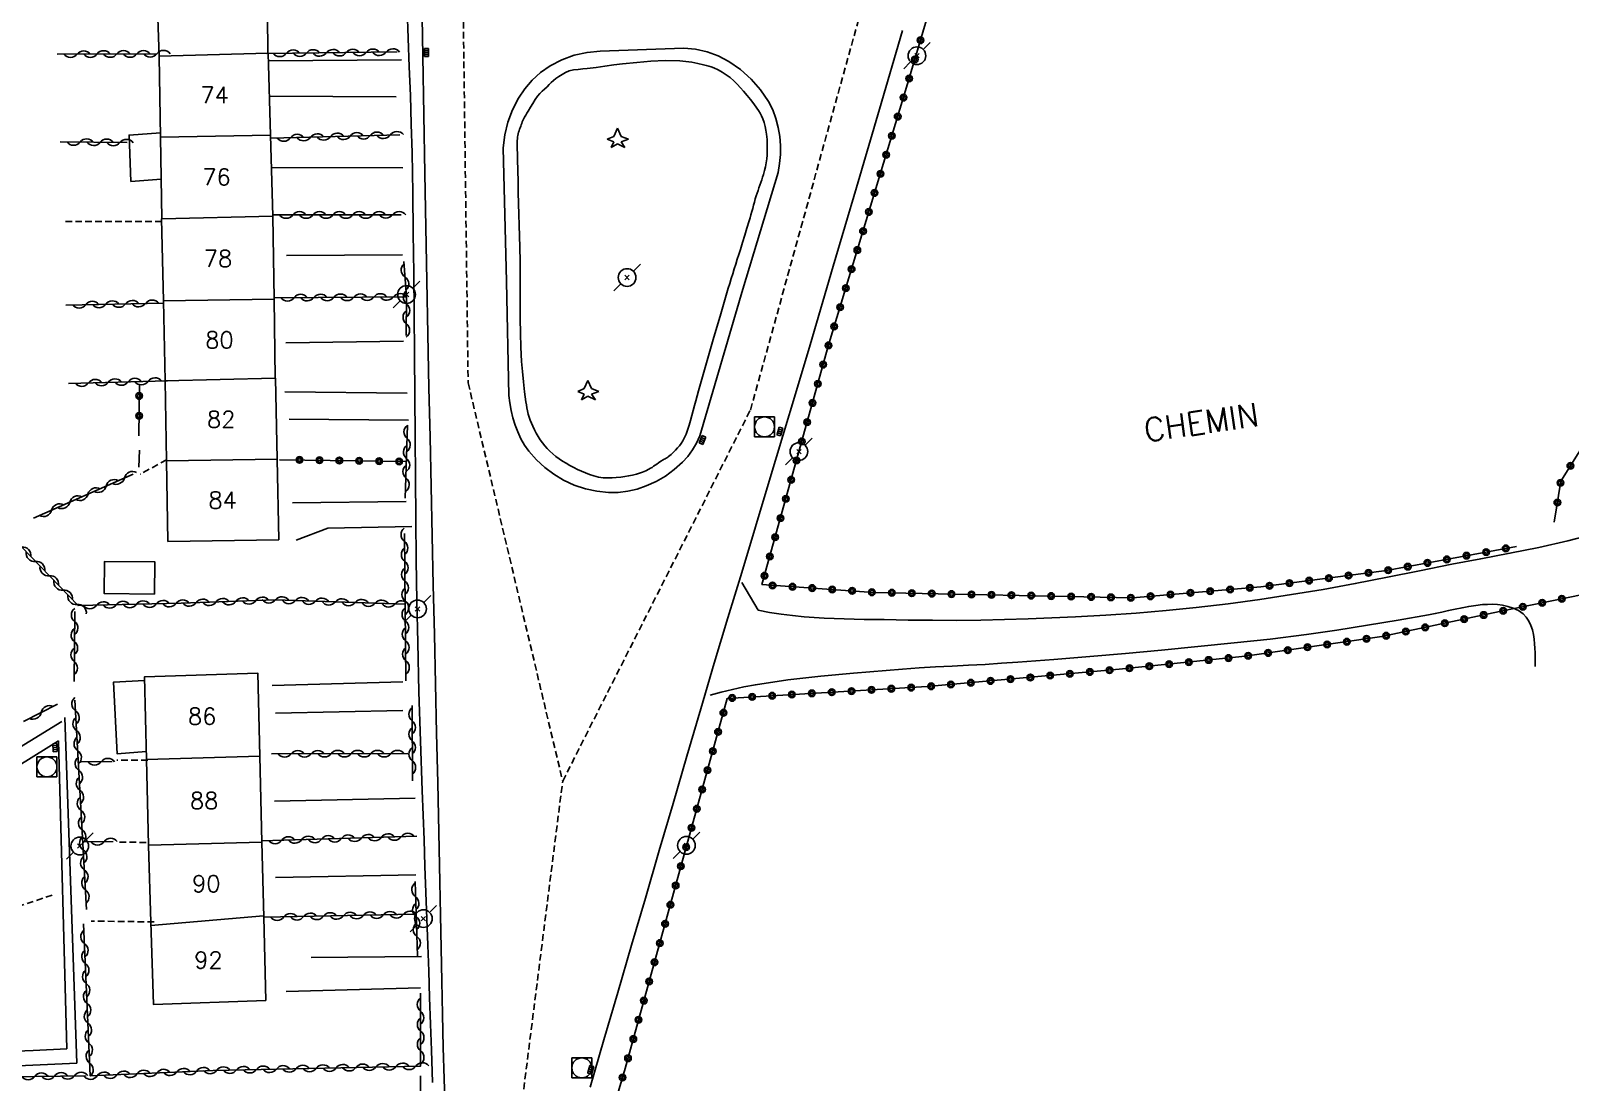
# Model space of a CAD drawing. Header units: millimetres. Extents: x 149000 to 150002, y 151999 to 153000.
# Drawn here: x 149387.1 to 149503.1, y 152288.3 to 152367.5 of the extents above; entities that cross this region are included whole.
import ezdxf
from ezdxf.enums import TextEntityAlignment as Align

# ---------------------------------------------------------------- set-up
doc = ezdxf.new("R2010")
doc.units = ezdxf.units.MM
doc.linetypes.add('DASHED', pattern=[0.75, 0.5, -0.25])
doc.layers.get('0').update_dxf_attribs({"linetype": 'CONTINUOUS'})
for name, color, linetype in [('W0001', 6, 'DASHED'), ('W0008', 7, 'CONTINUOUS'), ('W0014', 7, 'CONTINUOUS'), ('W0017', 7, 'CONTINUOUS'), ('W0071', 7, 'CONTINUOUS'), ('w0101', 7, 'CONTINUOUS'), ('W0104', 1, 'CONTINUOUS'), ('W0112', 1, 'DASHED'), ('w0303', 7, 'CONTINUOUS'), ('W0310', 3, 'CONTINUOUS'), ('w0323', 7, 'CONTINUOUS'), ('W0401', 7, 'CONTINUOUS'), ('W0420', 7, 'CONTINUOUS'), ('W0473', 7, 'CONTINUOUS'), ('W0989', 7, 'CONTINUOUS'), ('W0991', 7, 'CONTINUOUS'), ('W1102', 7, 'CONTINUOUS')]:
    doc.layers.add(name, color=color, linetype=linetype)
doc.styles.get("Standard").update_dxf_attribs({"font": 'romans.shx', "width": 0.85})

# ---------------------------------------------------------------- blocks, each defined once
blk = doc.blocks.new('T401')
for p, q in [((-0.3, 0.3), (0, 0.3)), ((-0.3, -0.25), (-0.3, 0.3)), ((-0.3, 0.15), (0, 0.15)), ((-0.3, 0), (0, 0)), ((0, 0.3), (0, -0.25)), ((-0.3, -0.15), (0, -0.15)), ((-0.3, -0.25), (-0.3, -0.3)), ((-0.3, -0.3), (0, -0.3)), ((0, -0.3), (0, -0.25))]:
    blk.add_line(p, q)
blk = doc.blocks.new('T420')
for p, q in [((0.75, 0.75), (-0.75, 0.75)), ((-0.75, 0.75), (-0.75, -0.75)), ((0.75, 0.75), (0.75, -0.75)), ((0.75, -0.75), (-0.75, -0.75))]:
    blk.add_line(p, q)
blk.add_ellipse((0, 0), major_axis=(-0.53, 0.53), ratio=1, start_param=3.926991, end_param=10.210176)
blk = doc.blocks.new('T303')
for p, q in [((-0.77, 0), (-0.28, 0.21)), ((-0.28, -0.21), (-0.77, 0)), ((-0.28, 0.21), (0, 0.83)), ((0, 0.83), (0.28, 0.21)), ((0.28, 0.21), (0.83, 0)), ((0.83, 0), (0.28, -0.21)), ((-0.49, -0.63), (-0.28, -0.21)), ((0, -0.35), (-0.49, -0.63)), ((0.56, -0.63), (0, -0.35)), ((0.28, -0.21), (0.56, -0.63))]:
    blk.add_line(p, q)
blk = doc.blocks.new('T473')
for p, q in [((-0.166667, 0.166667), (0.166667, -0.166667)), ((-0.166667, -0.166667), (0.166667, 0.166667)), ((0.500001, 0.500001), (1.000002, 1.000002)), ((-1.000002, -1.000002), (-0.500001, -0.500001))]:
    blk.add_line(p, q)
blk.add_ellipse((0, 0), major_axis=(0.471405, 0.471405), ratio=1, start_param=5.4977871438, end_param=11.780972451)
blk = doc.blocks.new('t323o')
at = {"color": 0, "linetype": 'Continuous'}
for radius in [0.25, 0.15]:
    blk.add_circle((0, 0), radius, dxfattribs=at)
blk = doc.blocks.new('t310o')
at = {"color": 0, "linetype": 'Continuous'}
for centre, start, end in [((-0.5, 0.38), 216.8699, 323.1304), ((0.5, -0.37), 36.8699, 143.1303)]:
    blk.add_arc(centre, 0.625, start, end, dxfattribs=at)

msp = doc.modelspace()

# ---------------------------------------------------------------- linework, layer by layer
at = {"layer": 'W0001'}
for points in [[(149419.71, 152368.9), (149420.08, 152340.95), (149427.2, 152310.95)], [(149427.2, 152310.95), (149441.34, 152338.91), (149449.67, 152368.99)], [(149407.58, 152224.48), (149409.5, 152230.9), (149414.69, 152248.24), (149423.7, 152283.3), (149427.2, 152310.95)], [(149338.14, 152281.02), (149361.91, 152293.58), (149388.99, 152302.44)]]:
    msp.add_lwpolyline(points, dxfattribs=at)
at = {"layer": 'W0008'}
for points in [[(149429.27, 152287.9), (149430.31, 152291.47), (149431.35, 152295.03), (149432.39, 152298.59), (149433.43, 152302.15), (149434.46, 152305.72), (149435.51, 152309.28), (149436.55, 152312.84), (149437.6, 152316.4), (149438.62, 152319.83), (149439.65, 152323.26), (149440.68, 152326.68), (149441.71, 152330.11), (149442.75, 152333.54), (149443.78, 152336.96), (149444.81, 152340.39), (149445.83, 152343.82), (149447.58, 152349.74), (149449.32, 152355.66), (149451.05, 152361.58), (149452.79, 152367.5)], [(149389.85, 152290.78), (149389.24, 152313.98)]]:
    msp.add_lwpolyline(points, dxfattribs=at)
at = {"layer": 'W0014'}
for points in [[(149416.59, 152369.98), (149416.67, 152365.56), (149416.75, 152361.14), (149416.83, 152356.72), (149416.9, 152352.68), (149416.98, 152348.65), (149417.05, 152344.62), (149417.13, 152340.58), (149417.21, 152336.87), (149417.29, 152333.15), (149417.37, 152329.43), (149417.45, 152325.71), (149417.54, 152321.99), (149417.62, 152318.28), (149417.7, 152314.56), (149417.79, 152310.84), (149417.84, 152308.35), (149417.89, 152305.86), (149417.94, 152303.36), (149417.99, 152300.87), (149418.04, 152298.38), (149418.09, 152295.89), (149418.15, 152293.39), (149418.21, 152290.9), (149418.27, 152288.54), (149418.34, 152286.17)], [(149417.39, 152288.26), (149417.31, 152290.68), (149417.25, 152292.66), (149417.18, 152294.65), (149417.11, 152296.63), (149417.04, 152298.61), (149416.97, 152300.59), (149416.9, 152302.57), (149416.83, 152304.56), (149416.76, 152306.54), (149416.63, 152310.26), (149416.5, 152313.97), (149416.37, 152317.69), (149416.28, 152321.41), (149416.22, 152324.51), (149416.17, 152327.61), (149416.14, 152330.71), (149416.11, 152333.81), (149416.09, 152336.91), (149416.07, 152340), (149416.04, 152343.1), (149416.01, 152346.2), (149415.98, 152349.22), (149415.95, 152352.24), (149415.91, 152355.26), (149415.86, 152358.28), (149415.8, 152360.44), (149415.73, 152362.6), (149415.65, 152364.76), (149415.57, 152366.93), (149415.49, 152369.09)], [(149422.73, 152358.66), (149422.84, 152359.64), (149423.07, 152360.6), (149423.42, 152361.52), (149423.87, 152362.39), (149424.35, 152363.11), (149424.91, 152363.76), (149425.54, 152364.34), (149426.25, 152364.84), (149427.13, 152365.29), (149428.07, 152365.63), (149429.04, 152365.85), (149430.02, 152365.94)], [(149430.02, 152365.94), (149436.33, 152366.16)], [(149436.33, 152366.16), (149437.21, 152366.08), (149438.08, 152365.88), (149438.92, 152365.58), (149439.72, 152365.17), (149440.6, 152364.56), (149441.39, 152363.84), (149442.09, 152363.03), (149442.7, 152362.15), (149443.02, 152361.53), (149443.26, 152360.87), (149443.43, 152360.2), (149443.55, 152359.51), (149443.61, 152358.83), (149443.61, 152358.15), (149443.54, 152357.47), (149443.42, 152356.8)], [(149423.14, 152340.01), (149422.96, 152348.6), (149422.73, 152358.66)], [(149443.42, 152356.79), (149440.77, 152348.01), (149437.53, 152336.96)], [(149433.48, 152333.19), (149432.8, 152332.95), (149432.1, 152332.79), (149431.38, 152332.7), (149430.66, 152332.69), (149429.78, 152332.79), (149428.91, 152332.98), (149428.06, 152333.26), (149427.26, 152333.63), (149426.53, 152334.07), (149425.85, 152334.58), (149425.23, 152335.16), (149424.66, 152335.8), (149424.33, 152336.26), (149424.06, 152336.75), (149423.83, 152337.26), (149423.62, 152337.78), (149423.45, 152338.32), (149423.31, 152338.88), (149423.21, 152339.44), (149423.14, 152340.01)], [(149437.53, 152336.96), (149437.28, 152336.42), (149436.97, 152335.91), (149436.62, 152335.42), (149436.22, 152334.98), (149435.6, 152334.43), (149434.94, 152333.94), (149434.23, 152333.53), (149433.48, 152333.19)], [(149389.49, 152315.45), (149371.93, 152304.67), (149348.99, 152290.83)], [(149389.7, 152315.74), (149390.61, 152289.72)], [(149389.24, 152313.98), (149385.31, 152311.56), (149381.38, 152309.15), (149377.45, 152306.75), (149373.51, 152304.36), (149371.12, 152302.91), (149368.73, 152301.48), (149366.34, 152300.05), (149363.95, 152298.63), (149361.56, 152297.2), (149359.17, 152295.77), (149356.78, 152294.32), (149354.41, 152292.87), (149353.08, 152292.05), (149351.75, 152291.23), (149350.43, 152290.4), (149349.11, 152289.56)], [(149372.08, 152290.19), (149374, 152290.22), (149375.92, 152290.27), (149377.84, 152290.32), (149379.76, 152290.38), (149382.28, 152290.46), (149384.8, 152290.56), (149387.33, 152290.66), (149389.85, 152290.78)], [(149371.69, 152289.06), (149380.68, 152289.25), (149390.61, 152289.72)]]:
    msp.add_lwpolyline(points, dxfattribs=at)
msp.add_lwpolyline([(149439.67, 152348.08), (149439.1, 152346.15), (149438.54, 152344.22), (149437.99, 152342.29), (149437.43, 152340.35), (149437.33, 152339.98), (149437.23, 152339.61), (149437.13, 152339.24), (149437.03, 152338.87), (149436.93, 152338.5), (149436.83, 152338.13), (149436.72, 152337.77), (149436.6, 152337.4), (149436.55, 152337.25), (149436.49, 152337.09), (149436.43, 152336.94), (149436.36, 152336.79), (149436.25, 152336.59), (149436.12, 152336.4), (149435.99, 152336.22), (149435.84, 152336.05), (149435.69, 152335.88), (149435.53, 152335.71), (149435.36, 152335.56), (149435.18, 152335.41), (149435.12, 152335.37), (149435.05, 152335.32), (149434.99, 152335.28), (149434.92, 152335.24), (149434.85, 152335.2), (149434.78, 152335.17), (149434.71, 152335.13), (149434.64, 152335.09), (149434.52, 152335.01), (149434.41, 152334.92), (149434.29, 152334.84), (149434.17, 152334.76), (149434.05, 152334.67), (149433.93, 152334.59), (149433.81, 152334.52), (149433.68, 152334.45), (149433.46, 152334.34), (149433.22, 152334.24), (149432.99, 152334.16), (149432.75, 152334.08), (149432.46, 152334.01), (149432.16, 152333.95), (149431.87, 152333.9), (149431.57, 152333.86), (149431.24, 152333.83), (149430.92, 152333.8), (149430.59, 152333.79), (149430.26, 152333.81), (149430.08, 152333.83), (149429.9, 152333.86), (149429.72, 152333.91), (149429.54, 152333.96), (149429.23, 152334.06), (149428.92, 152334.18), (149428.62, 152334.3), (149428.32, 152334.44), (149428.03, 152334.58), (149427.74, 152334.73), (149427.46, 152334.9), (149427.18, 152335.07), (149426.93, 152335.24), (149426.69, 152335.42), (149426.46, 152335.6), (149426.24, 152335.8), (149426.04, 152336), (149425.85, 152336.22), (149425.68, 152336.44), (149425.51, 152336.67), (149425.35, 152336.92), (149425.2, 152337.17), (149425.07, 152337.43), (149424.94, 152337.7), (149424.84, 152337.92), (149424.75, 152338.15), (149424.67, 152338.38), (149424.6, 152338.61), (149424.55, 152338.84), (149424.5, 152339.07), (149424.47, 152339.3), (149424.43, 152339.53), (149424.33, 152340.28), (149424.24, 152341.04), (149424.17, 152341.8), (149424.11, 152342.56), (149424.06, 152343.64), (149424.03, 152344.71), (149424.01, 152345.79), (149424, 152346.87), (149424, 152347.95), (149424, 152349.03), (149423.99, 152350.11), (149423.97, 152351.18), (149423.95, 152352.01), (149423.93, 152352.83), (149423.91, 152353.65), (149423.88, 152354.47), (149423.86, 152355.3), (149423.84, 152356.12), (149423.82, 152356.94), (149423.8, 152357.77), (149423.79, 152358.19), (149423.77, 152358.62), (149423.76, 152359.05), (149423.8, 152359.48), (149423.82, 152359.6), (149423.85, 152359.72), (149423.88, 152359.83), (149423.92, 152359.95), (149423.96, 152360.06), (149424, 152360.17), (149424.04, 152360.28), (149424.08, 152360.4), (149424.12, 152360.5), (149424.16, 152360.61), (149424.2, 152360.71), (149424.25, 152360.81), (149424.33, 152360.97), (149424.42, 152361.13), (149424.51, 152361.28), (149424.61, 152361.43), (149424.78, 152361.72), (149424.94, 152362.01), (149425.12, 152362.29), (149425.31, 152362.55), (149425.48, 152362.74), (149425.66, 152362.92), (149425.84, 152363.09), (149426.02, 152363.26), (149426.18, 152363.42), (149426.34, 152363.57), (149426.51, 152363.73), (149426.69, 152363.87), (149426.92, 152364.03), (149427.16, 152364.19), (149427.41, 152364.33), (149427.68, 152364.45), (149428.02, 152364.53), (149428.36, 152364.57), (149428.71, 152364.6), (149429.05, 152364.63), (149429.72, 152364.72), (149430.38, 152364.82), (149431.04, 152364.91), (149431.7, 152364.99), (149432.78, 152365.09), (149433.85, 152365.18), (149434.93, 152365.23), (149436.02, 152365.21), (149436.47, 152365.17), (149436.92, 152365.1), (149437.37, 152365.01), (149437.81, 152364.91), (149438.01, 152364.87), (149438.2, 152364.82), (149438.39, 152364.76), (149438.58, 152364.69), (149438.9, 152364.53), (149439.22, 152364.36), (149439.52, 152364.16), (149439.82, 152363.95), (149440.09, 152363.71), (149440.35, 152363.45), (149440.59, 152363.19), (149440.83, 152362.92), (149441.09, 152362.61), (149441.35, 152362.3), (149441.59, 152361.98), (149441.83, 152361.65), (149441.95, 152361.46), (149442.07, 152361.26), (149442.18, 152361.06), (149442.27, 152360.85), (149442.37, 152360.56), (149442.45, 152360.27), (149442.51, 152359.98), (149442.56, 152359.68), (149442.58, 152359.49), (149442.59, 152359.29), (149442.59, 152359.09), (149442.59, 152358.9), (149442.59, 152358.63), (149442.59, 152358.37), (149442.59, 152358.1), (149442.57, 152357.84), (149442.53, 152357.54), (149442.47, 152357.24), (149442.39, 152356.94), (149442.32, 152356.64), (149442.26, 152356.44), (149442.19, 152356.24), (149442.12, 152356.04), (149442.05, 152355.84), (149441.98, 152355.64), (149441.91, 152355.44), (149441.84, 152355.24), (149441.77, 152355.04), (149441.7, 152354.81), (149441.64, 152354.57), (149441.57, 152354.33), (149441.51, 152354.1), (149441.44, 152353.86), (149441.38, 152353.62), (149441.31, 152353.38), (149441.25, 152353.15), (149441.08, 152352.61), (149440.92, 152352.07), (149440.75, 152351.53), (149440.58, 152350.99), (149440.47, 152350.63), (149440.35, 152350.27), (149440.24, 152349.9), (149440.12, 152349.54), (149440.01, 152349.17), (149439.9, 152348.81), (149439.79, 152348.44)], close=True, dxfattribs=at)
at = {"layer": 'W0017'}
for points in [[(149415.07, 152365.29), (149405.04, 152365.21)], [(149414.66, 152362.49), (149405.12, 152362.54)], [(149415.15, 152357.16), (149405.28, 152357.18)], [(149406.39, 152350.55), (149415.14, 152350.59)], [(149415.2, 152344.1), (149406.35, 152343.97)], [(149415.48, 152340.19), (149406.28, 152340.27)], [(149406.61, 152338.23), (149415.6, 152338.15)], [(149415.42, 152332.03), (149406.85, 152331.92)], [(149415.85, 152330.13), (149409.52, 152330.02), (149407.12, 152329.11)], [(149415.17, 152318.44), (149405.32, 152318.16)], [(149405.57, 152316.08), (149415.15, 152316.27)], [(149416.1, 152309.67), (149405.49, 152309.44)], [(149416.13, 152303.89), (149405.57, 152303.69)], [(149416.58, 152297.75), (149408.25, 152297.67)], [(149416.48, 152295.39), (149406.37, 152295.11)]]:
    msp.add_lwpolyline(points, dxfattribs=at)
at = {"layer": 'W0071'}
for points in [[(149504.94, 152329.59), (149502.89, 152329.06), (149500.72, 152328.56), (149498.54, 152328.12), (149496.34, 152327.71), (149494.16, 152327.29), (149491.73, 152326.8), (149489.31, 152326.31), (149486.89, 152325.84), (149484.46, 152325.4), (149482.08, 152325.01), (149479.7, 152324.65), (149477.32, 152324.32), (149474.92, 152324.03), (149472.65, 152323.81), (149470.38, 152323.62), (149468.1, 152323.47), (149465.82, 152323.34), (149464.04, 152323.25), (149462.26, 152323.17), (149460.47, 152323.12), (149458.69, 152323.08), (149456.87, 152323.06), (149455.05, 152323.07), (149453.22, 152323.08), (149451.4, 152323.12), (149449.9, 152323.14), (149448.4, 152323.17), (149446.89, 152323.22), (149445.39, 152323.33), (149444.52, 152323.42), (149443.65, 152323.53), (149442.78, 152323.67), (149441.91, 152323.84)], [(149441.91, 152323.84), (149440.69, 152325.93)], [(149438.3, 152317.42), (149439.14, 152317.65), (149439.99, 152317.86), (149440.85, 152318.05), (149441.71, 152318.21), (149444.16, 152318.58), (149446.63, 152318.86), (149449.09, 152319.09), (149451.56, 152319.3), (149452.8, 152319.4), (149454.04, 152319.48), (149455.28, 152319.56), (149456.52, 152319.62), (149457.76, 152319.69), (149459.01, 152319.75), (149460.25, 152319.83), (149461.49, 152319.91), (149464.19, 152320.12), (149466.89, 152320.34), (149469.59, 152320.58), (149472.29, 152320.83), (149475.03, 152321.1), (149477.76, 152321.37), (149480.49, 152321.66), (149483.21, 152322), (149485.51, 152322.33), (149487.81, 152322.7), (149490.11, 152323.09), (149492.4, 152323.48), (149492.91, 152323.58), (149493.41, 152323.69), (149493.92, 152323.8), (149494.42, 152323.91), (149494.93, 152324.02), (149495.44, 152324.12), (149495.96, 152324.19), (149496.47, 152324.25), (149496.85, 152324.27), (149497.23, 152324.28), (149497.61, 152324.27), (149497.99, 152324.21), (149498.39, 152324.11), (149498.79, 152323.98), (149499.18, 152323.8), (149499.53, 152323.56), (149499.77, 152323.3), (149499.96, 152323), (149500.11, 152322.68), (149500.23, 152322.35), (149500.32, 152322.01), (149500.37, 152321.66), (149500.39, 152321.31), (149500.41, 152320.97), (149500.43, 152320.62), (149500.45, 152320.28), (149500.45, 152319.93), (149500.45, 152319.59)]]:
    msp.add_lwpolyline(points, dxfattribs=at)
at = {"layer": 'w0101'}
for points in [[(149405, 152365.8), (149404.95, 152371.62)], [(149396.61, 152371.33), (149396.82, 152365.56)], [(149405.2, 152359.61), (149405.02, 152365.8), (149405, 152365.8)], [(149396.82, 152365.56), (149396.82, 152365.53), (149396.92, 152359.47)], [(149396.92, 152359.47), (149397.02, 152353.32)], [(149405.38, 152353.51), (149405.2, 152359.61)], [(149397.02, 152353.32), (149396.99, 152353.3), (149397.13, 152347.13)], [(149405.38, 152353.51), (149405.38, 152353.51)], [(149405.47, 152347.26), (149405.38, 152353.51)], [(149405.55, 152341.32), (149405.47, 152347.26)], [(149397.13, 152347.13), (149397.27, 152341.11)], [(149397.27, 152341.11), (149397.37, 152335.09)], [(149405.7, 152335.22), (149405.57, 152341.32), (149405.55, 152341.32)], [(149397.37, 152335.09), (149397.47, 152329.01), (149405.82, 152329.14)], [(149405.82, 152329.14), (149405.7, 152335.22)], [(149404.39, 152312.84), (149404.25, 152319.08), (149395.71, 152318.82), (149395.85, 152312.59)], [(149395.85, 152312.59), (149396.01, 152306.13)], [(149404.55, 152306.36), (149404.39, 152312.84)], [(149396.01, 152306.13), (149396.01, 152306.11), (149396.19, 152300.34)], [(149404.69, 152300.7), (149404.55, 152306.36)], [(149396.19, 152300.34), (149396.38, 152294.14), (149404.85, 152294.42)], [(149404.85, 152294.42), (149404.69, 152300.7)]]:
    msp.add_lwpolyline(points, dxfattribs=at)
at = {"layer": 'W0104'}
for points in [[(149396.97, 152356.3), (149394.68, 152356.13), (149394.55, 152359.62), (149396.92, 152359.8)], [(149395.71, 152318.54), (149393.37, 152318.41), (149393.65, 152313.01), (149395.84, 152313.19)]]:
    msp.add_lwpolyline(points, dxfattribs=at)
msp.add_lwpolyline([(149396.47, 152325.05), (149392.67, 152325.08), (149392.69, 152327.5), (149396.49, 152327.47)], close=True, dxfattribs=at)
at = {"layer": 'W0112'}
for points in [[(149397, 152353.11), (149389.56, 152353.11)], [(149397.37, 152335.17), (149395.37, 152334.07)], [(149395.95, 152312.54), (149393.63, 152312.53)], [(149395.82, 152306.34), (149393.83, 152306.36)], [(149396.44, 152300.35), (149391.68, 152300.42)]]:
    msp.add_lwpolyline(points, dxfattribs=at)
at = {"layer": 'W0310'}
for points in [[(149414.74, 152365.88), (149404.9, 152365.77)], [(149396.65, 152365.75), (149389.13, 152365.72)], [(149394.4, 152359.05), (149389.36, 152359.11)], [(149414.93, 152359.65), (149405.21, 152359.38)], [(149415.04, 152353.62), (149405.38, 152353.61)], [(149415.44, 152347.43), (149415.24, 152350.09)], [(149405.47, 152347.35), (149415.44, 152347.43), (149415.41, 152344.53)], [(149389.78, 152346.82), (149397.13, 152346.95)], [(149397.45, 152341.12), (149389.99, 152340.92)], [(149415.51, 152337.78), (149415.35, 152332.27)], [(149394.86, 152334.09), (149387.34, 152330.76)], [(149415.34, 152324.28), (149405.55, 152324.61), (149398.48, 152324.36), (149390.71, 152324.18), (149386.45, 152328.6), (149385.25, 152331.21), (149385.29, 152332.82)], [(149415.28, 152329.61), (149415.4, 152318.52)], [(149390.41, 152318.47), (149390.45, 152323.73)], [(149389.15, 152316.75), (149386.59, 152315.46)], [(149391.35, 152301.28), (149390.47, 152317.06)], [(149415.88, 152310.99), (149415.87, 152316.65)], [(149415.55, 152313.04), (149405.26, 152313.02)], [(149393.26, 152312.43), (149390.94, 152312.42)], [(149416.21, 152306.81), (149404.54, 152306.46)], [(149393.35, 152306.41), (149391.16, 152306.38)], [(149416.27, 152297.76), (149416.08, 152303.4)], [(149416.03, 152300.93), (149404.69, 152300.7)], [(149416.49, 152294.98), (149416.5, 152289.58), (149416.5, 152289.49), (149400.89, 152289.17), (149391.62, 152288.75), (149391.12, 152300.21)], [(149373.94, 152288.52), (149391.31, 152288.77)]]:
    msp.add_lwpolyline(points, dxfattribs=at)
at = {"layer": 'w0323'}
for points in [[(149584.88, 152412.65), (149580.24, 152409.41), (149575.3, 152403.25), (149564.78, 152390.15), (149554.76, 152379.84), (149551.03, 152373.63), (149550.78, 152370.43), (149550.72, 152364.64), (149548.83, 152362.61), (149524.43, 152349.92), (149514.71, 152344.91), (149508.8, 152341.44), (149505.1, 152337.92), (149502.36, 152333.55), (149501.87, 152330.46)], [(149499.02, 152328.64), (149489.25, 152326.81), (149479.77, 152325.59), (149470.11, 152324.77), (149450.61, 152325.17), (149442.21, 152325.76), (149447.2, 152343.72), (149453.25, 152363.74), (149458.99, 152383.14), (149463.44, 152396.85)], [(149395.29, 152336.97), (149395.32, 152340.83)], [(149416.07, 152233.83), (149420.22, 152249.01), (149426.01, 152269.31), (149431.9, 152289.31), (149439.59, 152317.19), (149454.65, 152318.08), (149469.11, 152319.38), (149478.61, 152320.37), (149488.89, 152321.84), (149497.74, 152323.73), (149506.74, 152325.57), (149515.06, 152328.13), (149527.52, 152333.43), (149537.56, 152338.38), (149541.66, 152341.08)], [(149395.29, 152334.61), (149395.33, 152335.88)], [(149415.38, 152335.04), (149405.88, 152335.17)], [(149416.48, 152288.76), (149416.42, 152279.53), (149416.33, 152274.5), (149415.9, 152271.42), (149414.43, 152265.5), (149410.61, 152251.38), (149407.94, 152242.58)]]:
    msp.add_lwpolyline(points, dxfattribs=at)
at = {"layer": 'W1102'}
for points in [[(149396.82, 152365.56), (149405, 152365.8)], [(149396.92, 152359.47), (149405.2, 152359.61)], [(149405.38, 152353.51), (149397.02, 152353.32)], [(149397.13, 152347.13), (149405.47, 152347.26)], [(149405.55, 152341.32), (149397.27, 152341.11)], [(149397.37, 152335.09), (149405.7, 152335.22)], [(149395.85, 152312.59), (149404.39, 152312.84)], [(149404.55, 152306.36), (149396.01, 152306.13)], [(149404.68, 152300.82), (149396.19, 152300.09)]]:
    msp.add_lwpolyline(points, dxfattribs=at)

# ---------------------------------------------------------------- block references
at = {"layer": 'w0303'}
for p in [(149431.33, 152359.31), (149429.1, 152340.31)]:
    msp.add_blockref('T303', p, dxfattribs=at)
at = {"layer": 'W0310'}
for p, rotation in [((149390.63, 152365.72), 180.2586923931024), ((149392.13, 152365.73), 180.2586923931024), ((149393.63, 152365.74), 180.2586923931024), ((149395.13, 152365.74), 180.2586923931024), ((149396.63, 152365.75), 180.2586923931024), ((149406.4, 152365.79), 180.6287030920443), ((149407.9, 152365.8), 180.6287030920443), ((149409.4, 152365.82), 180.6287030920443), ((149410.9, 152365.84), 180.6287030920443), ((149412.4, 152365.85), 180.6287030920443), ((149413.9, 152365.87), 180.6287030920443), ((149390.86, 152359.1), 179.3207078039976), ((149392.36, 152359.08), 179.3207078039976), ((149393.86, 152359.06), 179.3207078039976), ((149406.71, 152359.42), 181.6330631922301), ((149408.21, 152359.46), 181.6330631922301), ((149409.71, 152359.51), 181.6330631922301), ((149411.21, 152359.55), 181.6330631922301), ((149412.71, 152359.59), 181.6330631922301), ((149414.21, 152359.63), 181.6330631922301), ((149406.88, 152353.61), 180.0284939853697), ((149408.38, 152353.61), 180.0284939853697), ((149409.88, 152353.61), 180.0284939853697), ((149411.38, 152353.61), 180.0284939853697), ((149412.88, 152353.61), 180.0284939853697), ((149414.38, 152353.62), 180.0284939853697), ((149415.33, 152348.93), 94.12692922417514), ((149406.97, 152347.37), 0.4581660776138016), ((149408.47, 152347.38), 0.4581660776138016), ((149409.97, 152347.39), 0.4581660776138016), ((149411.47, 152347.4), 0.4581660776138016), ((149412.97, 152347.41), 0.4581660776138016), ((149414.47, 152347.43), 0.4581660776138016), ((149415.43, 152346.91), 269.5059127350152), ((149391.28, 152346.84), 1.046948201255248), ((149392.78, 152346.87), 1.046948201255248), ((149394.28, 152346.9), 1.046948201255248), ((149395.78, 152346.93), 1.046948201255248), ((149415.42, 152345.41), 269.5059127350152), ((149391.49, 152340.96), 181.5394598000503), ((149392.98, 152341), 181.5394598000503), ((149394.48, 152341.04), 181.5394598000503), ((149395.98, 152341.08), 181.5394598000503), ((149415.48, 152336.77), 268.3348939418647), ((149415.44, 152335.27), 268.3348939418647), ((149415.4, 152333.77), 268.3348939418647), ((149392.82, 152333.19), 203.8847730063491), ((149394.19, 152333.8), 203.8847730063491), ((149390.08, 152331.97), 203.8847730063491), ((149391.45, 152332.58), 203.8847730063491), ((149388.71, 152331.37), 203.8847730063491), ((149415.28, 152329.02), 270.645602571812), ((149386.46, 152328.59), 133.9828656763661), ((149387.5, 152327.51), 133.9828656763661), ((149415.3, 152327.52), 270.645602571812), ((149388.54, 152326.43), 133.9828656763661), ((149415.32, 152326.02), 270.645602571812), ((149389.58, 152325.35), 133.9828656763661), ((149415.34, 152324.52), 270.645602571812), ((149390.63, 152324.27), 133.9828656763661), ((149392.09, 152324.21), 181.2684428451796), ((149393.59, 152324.25), 181.2684428451796), ((149395.09, 152324.28), 181.2684428451796), ((149396.59, 152324.31), 181.2684428451796), ((149398.09, 152324.35), 181.2684428451796), ((149399.59, 152324.4), 182.039056278944), ((149401.09, 152324.45), 182.039056278944), ((149402.59, 152324.5), 182.039056278944), ((149404.08, 152324.56), 182.039056278944), ((149405.58, 152324.61), 178.085777954935), ((149407.08, 152324.56), 178.085777954935), ((149408.58, 152324.51), 178.085777954935), ((149410.08, 152324.46), 178.085777954935), ((149411.58, 152324.41), 178.085777954935), ((149413.08, 152324.36), 178.085777954935), ((149414.58, 152324.31), 178.085777954935), ((149390.45, 152322.97), 89.49951788378154), ((149415.35, 152323.02), 270.645602571812), ((149390.43, 152321.47), 89.49951788378154), ((149415.37, 152321.52), 270.645602571812), ((149390.42, 152319.97), 89.49951788378154), ((149415.39, 152320.02), 270.645602571812), ((149390.52, 152316.25), 93.16655757225124), ((149387.93, 152316.14), 206.7796746007201), ((149415.87, 152315.49), 90.04045597190552), ((149390.6, 152314.76), 93.16655757225124), ((149415.87, 152313.99), 90.04045597190552), ((149390.68, 152313.26), 93.16655757225124), ((149390.77, 152311.76), 93.16655757225124), ((149392.44, 152312.42), 180.1733229187131), ((149406.76, 152313.02), 180.1001965392865), ((149408.26, 152313.02), 180.1001965392865), ((149409.76, 152313.03), 180.1001965392865), ((149411.26, 152313.03), 180.1001965392865), ((149412.76, 152313.03), 180.1001965392865), ((149414.26, 152313.03), 180.1001965392865), ((149415.88, 152312.49), 90.04045597190552), ((149390.85, 152310.26), 93.16655757225124), ((149390.93, 152308.76), 93.16655757225124), ((149391.02, 152307.27), 93.16655757225124), ((149391.1, 152305.77), 93.16655757225124), ((149392.66, 152306.4), 180.8927125861468), ((149406.04, 152306.51), 181.6989924860175), ((149407.54, 152306.55), 181.6989924860175), ((149409.04, 152306.59), 181.6989924860175), ((149410.54, 152306.64), 181.6989924860175), ((149412.04, 152306.68), 181.6989924860175), ((149413.54, 152306.73), 181.6989924860175), ((149415.04, 152306.77), 181.6989924860175), ((149391.18, 152304.27), 93.16655757225124), ((149391.26, 152302.77), 93.16655757225124), ((149416.11, 152302.26), 92.00012111988411), ((149406.19, 152300.73), 181.181023534785), ((149407.69, 152300.76), 181.181023534785), ((149409.19, 152300.79), 181.181023534785), ((149410.69, 152300.82), 181.181023534785), ((149412.19, 152300.85), 181.181023534785), ((149413.69, 152300.88), 181.181023534785), ((149415.19, 152300.91), 181.181023534785), ((149416.17, 152300.76), 92.00012111988411), ((149391.19, 152298.72), 92.49649092693296), ((149416.22, 152299.26), 92.00012111988411), ((149391.26, 152297.22), 92.49649092693296), ((149391.32, 152295.72), 92.49649092693296), ((149391.39, 152294.22), 92.49649092693296), ((149416.49, 152293.63), 270.0848825742333), ((149391.45, 152292.72), 92.49649092693296), ((149416.5, 152292.13), 270.0848825742333), ((149391.52, 152291.22), 92.49649092693296), ((149416.5, 152290.63), 270.0848825742333), ((149391.58, 152289.72), 92.49649092693296), ((149396.64, 152288.98), 182.6463448496247), ((149398.14, 152289.05), 182.6463448496247), ((149399.64, 152289.12), 182.6463448496247), ((149401.14, 152289.18), 181.1775970427867), ((149402.64, 152289.21), 181.1775970427867), ((149404.14, 152289.24), 181.1775970427867), ((149405.64, 152289.27), 181.1775970427867), ((149407.13, 152289.3), 181.1775970427867), ((149408.63, 152289.33), 181.1775970427867), ((149410.13, 152289.36), 181.1775970427867), ((149411.63, 152289.39), 181.1775970427867), ((149413.13, 152289.43), 181.1775970427867), ((149414.63, 152289.46), 181.1775970427867), ((149416.13, 152289.49), 181.1775970427867), ((149387.44, 152288.71), 0.83442561579743), ((149388.94, 152288.74), 0.83442561579743), ((149390.44, 152288.76), 0.83442561579743), ((149392.15, 152288.77), 182.6463448496247), ((149393.64, 152288.84), 182.6463448496247), ((149395.14, 152288.91), 182.6463448496247)]:
    msp.add_blockref('t310o', p, dxfattribs=dict(at, rotation=rotation))
at = {"layer": 'w0323'}
for p, rotation in [((149454.14, 152366.76), 73.52924081684287), ((149453.72, 152365.32), 73.52924081684287), ((149453.29, 152363.88), 73.52924081684287), ((149452.86, 152362.44), 73.18718518090392), ((149452.43, 152361.01), 73.18718518090392), ((149451.99, 152359.57), 73.18718518090392), ((149451.56, 152358.14), 73.18718518090392), ((149451.13, 152356.7), 73.18718518090392), ((149450.69, 152355.26), 73.18718518090392), ((149450.26, 152353.83), 73.18718518090392), ((149449.82, 152352.39), 73.18718518090392), ((149449.39, 152350.96), 73.18718518090392), ((149448.96, 152349.52), 73.18718518090392), ((149448.52, 152348.09), 73.18718518090392), ((149448.09, 152346.65), 73.18718518090392), ((149447.65, 152345.21), 73.18718518090392), ((149447.22, 152343.78), 73.18718518090392), ((149446.82, 152342.33), 74.47095246391402), ((149446.42, 152340.89), 74.47095246391402), ((149395.31, 152339.97), 89.50966945918974), ((149446.01, 152339.44), 74.47095246391402), ((149395.3, 152338.47), 89.50966945918974), ((149445.61, 152338), 74.47095246391402), ((149445.21, 152336.55), 74.47095246391402), ((149407.38, 152335.15), 179.1793034454803), ((149408.88, 152335.13), 179.1793034454803), ((149410.38, 152335.11), 179.1793034454803), ((149411.88, 152335.09), 179.1793034454803), ((149413.38, 152335.06), 179.1793034454803), ((149414.88, 152335.04), 179.1793034454803), ((149444.81, 152335.11), 74.47095246391402), ((149503.09, 152334.71), 237.9592744835519), ((149444.41, 152333.66), 74.47095246391402), ((149502.34, 152333.42), 260.9017708544955), ((149444.01, 152332.22), 74.47095246391402), ((149502.11, 152331.94), 260.9017708544955), ((149443.6, 152330.77), 74.47095246391402), ((149443.2, 152329.33), 74.47095246391402), ((149498.22, 152328.49), 190.5676338481451), ((149442.8, 152327.88), 74.47095246391402), ((149492.32, 152327.39), 190.5676338481451), ((149493.79, 152327.66), 190.5676338481451), ((149495.27, 152327.94), 190.5676338481451), ((149496.74, 152328.21), 190.5676338481451), ((149442.4, 152326.43), 74.47095246391402), ((149484.91, 152326.25), 187.3807595530602), ((149486.39, 152326.44), 187.3807595530602), ((149487.88, 152326.64), 187.3807595530602), ((149489.37, 152326.84), 190.5676338481451), ((149490.84, 152327.11), 190.5676338481451), ((149443.01, 152325.7), 176.02976679532), ((149444.5, 152325.6), 176.02976679532), ((149446, 152325.5), 176.02976679532), ((149447.5, 152325.39), 176.02976679532), ((149448.99, 152325.29), 176.02976679532), ((149450.49, 152325.18), 176.02976679532), ((149451.99, 152325.15), 178.8038785978302), ((149453.49, 152325.11), 178.8038785978302), ((149454.99, 152325.08), 178.8038785978302), ((149456.49, 152325.05), 178.8038785978302), ((149457.99, 152325.02), 178.8038785978302), ((149459.49, 152324.99), 178.8038785978302), ((149460.99, 152324.96), 178.8038785978302), ((149472.97, 152325.01), 184.8392103254638), ((149474.47, 152325.14), 184.8392103254638), ((149475.96, 152325.26), 184.8392103254638), ((149477.46, 152325.39), 184.8392103254638), ((149478.95, 152325.52), 184.8392103254638), ((149480.44, 152325.67), 187.3807595530602), ((149481.93, 152325.87), 187.3807595530602), ((149483.42, 152326.06), 187.3807595530602), ((149462.49, 152324.93), 178.8038785978302), ((149463.99, 152324.9), 178.8038785978302), ((149465.49, 152324.86), 178.8038785978302), ((149466.99, 152324.83), 178.8038785978302), ((149468.49, 152324.8), 178.8038785978302), ((149469.98, 152324.77), 178.8038785978302), ((149471.48, 152324.88), 184.8392103254638), ((149498.03, 152323.79), 11.57540970540198), ((149499.5, 152324.09), 11.57540970540198), ((149500.97, 152324.39), 11.57540970540198), ((149502.44, 152324.69), 11.57540970540198), ((149493.63, 152322.85), 12.02795560704118), ((149495.09, 152323.16), 12.02795560704118), ((149496.56, 152323.47), 12.02795560704118), ((149486.26, 152321.46), 8.165996093664104), ((149487.74, 152321.68), 8.165996093664104), ((149489.22, 152321.91), 12.02795560704118), ((149490.69, 152322.22), 12.02795560704118), ((149492.16, 152322.54), 12.02795560704118), ((149478.83, 152320.4), 8.165996093664104), ((149480.32, 152320.61), 8.165996093664104), ((149481.8, 152320.82), 8.165996093664104), ((149483.29, 152321.04), 8.165996093664104), ((149484.77, 152321.25), 8.165996093664104), ((149466.9, 152319.18), 5.143315059450132), ((149468.39, 152319.31), 5.143315059450132), ((149469.88, 152319.46), 5.946863054081986), ((149471.38, 152319.61), 5.946863054081986), ((149472.87, 152319.77), 5.946863054081986), ((149474.36, 152319.92), 5.946863054081986), ((149475.85, 152320.08), 5.946863054081986), ((149477.34, 152320.23), 5.946863054081986), ((149453.45, 152318), 3.351296914853465), ((149454.95, 152318.1), 5.143315059450132), ((149456.44, 152318.24), 5.143315059450132), ((149457.93, 152318.37), 5.143315059450132), ((149459.43, 152318.5), 5.143315059450132), ((149460.92, 152318.64), 5.143315059450132), ((149462.42, 152318.77), 5.143315059450132), ((149463.91, 152318.91), 5.143315059450132), ((149465.4, 152319.04), 5.143315059450132), ((149439.97, 152317.22), 3.351296914853465), ((149441.47, 152317.3), 3.351296914853465), ((149442.97, 152317.39), 3.351296914853465), ((149444.46, 152317.48), 3.351296914853465), ((149445.96, 152317.57), 3.351296914853465), ((149447.46, 152317.65), 3.351296914853465), ((149448.96, 152317.74), 3.351296914853465), ((149450.45, 152317.83), 3.351296914853465), ((149451.95, 152317.92), 3.351296914853465), ((149439.3, 152316.11), 74.58225080551895), ((149438.9, 152314.67), 74.58225080551895), ((149438.5, 152313.22), 74.58225080551895), ((149438.1, 152311.78), 74.58225080551895), ((149437.7, 152310.33), 74.58225080551895), ((149437.3, 152308.88), 74.58225080551895), ((149436.9, 152307.44), 74.58225080551895), ((149436.5, 152305.99), 74.58225080551895), ((149436.1, 152304.55), 74.58225080551895), ((149435.71, 152303.1), 74.58225080551895), ((149435.31, 152301.65), 74.58225080551895), ((149434.91, 152300.21), 74.58225080551895), ((149434.51, 152298.76), 74.58225080551895), ((149434.11, 152297.31), 74.58225080551895), ((149433.71, 152295.87), 74.58225080551895), ((149433.31, 152294.42), 74.58225080551895), ((149432.91, 152292.98), 74.58225080551895), ((149432.52, 152291.53), 74.58225080551895), ((149432.12, 152290.08), 74.58225080551895), ((149431.71, 152288.64), 73.59340356702154)]:
    msp.add_blockref('t323o', p, dxfattribs=dict(at, rotation=rotation))
at = {"layer": 'W0401'}
for p, rotation in [((149416.79, 152365.83), 181.0014509875293), ((149437.59, 152336.71), 156.1457368996926), ((149443.7, 152337.25), 343.2790856098781), ((149389.12, 152313.48), 1.513259373838676), ((149429.46, 152289.17), 343.6472686646349)]:
    msp.add_blockref('T401', p, dxfattribs=dict(at, rotation=rotation))
at = {"layer": 'W0420'}
for p in [(149442.4, 152337.64), (149388.36, 152312.03), (149428.64, 152289.36)]:
    msp.add_blockref('T420', p, dxfattribs=at)
at = {"layer": 'W0473'}
for p in [(149453.88, 152365.6), (149432.05, 152348.89), (149415.44, 152347.61), (149444.99, 152335.78), (149416.27, 152323.93), (149390.83, 152306.07), (149436.52, 152306.12), (149416.71, 152300.6)]:
    msp.add_blockref('T473', p, dxfattribs=at)

# ---------------------------------------------------------------- texts
at = {"layer": 'W0989'}
msp.add_text('CHEMIN', height=1.75, rotation=8.1046, dxfattribs=at).set_placement((149475.3, 152337.98), align=Align.MIDDLE)
at = {"layer": 'W0991'}
for s, p in [('74', (149400.99, 152362.64)), ('76', (149401.13, 152356.46)), ('78', (149401.24, 152350.32)), ('80', (149401.35, 152344.19)), ('82', (149401.48, 152338.21)), ('84', (149401.59, 152332.12)), ('86', (149400.05, 152315.84)), ('88', (149400.2, 152309.49)), ('90', (149400.36, 152303.23)), ('92', (149400.52, 152297.48))]:
    msp.add_text(s, height=1.25, dxfattribs=at).set_placement(p, align=Align.MIDDLE_CENTER)

doc.saveas('drawing.dxf')
